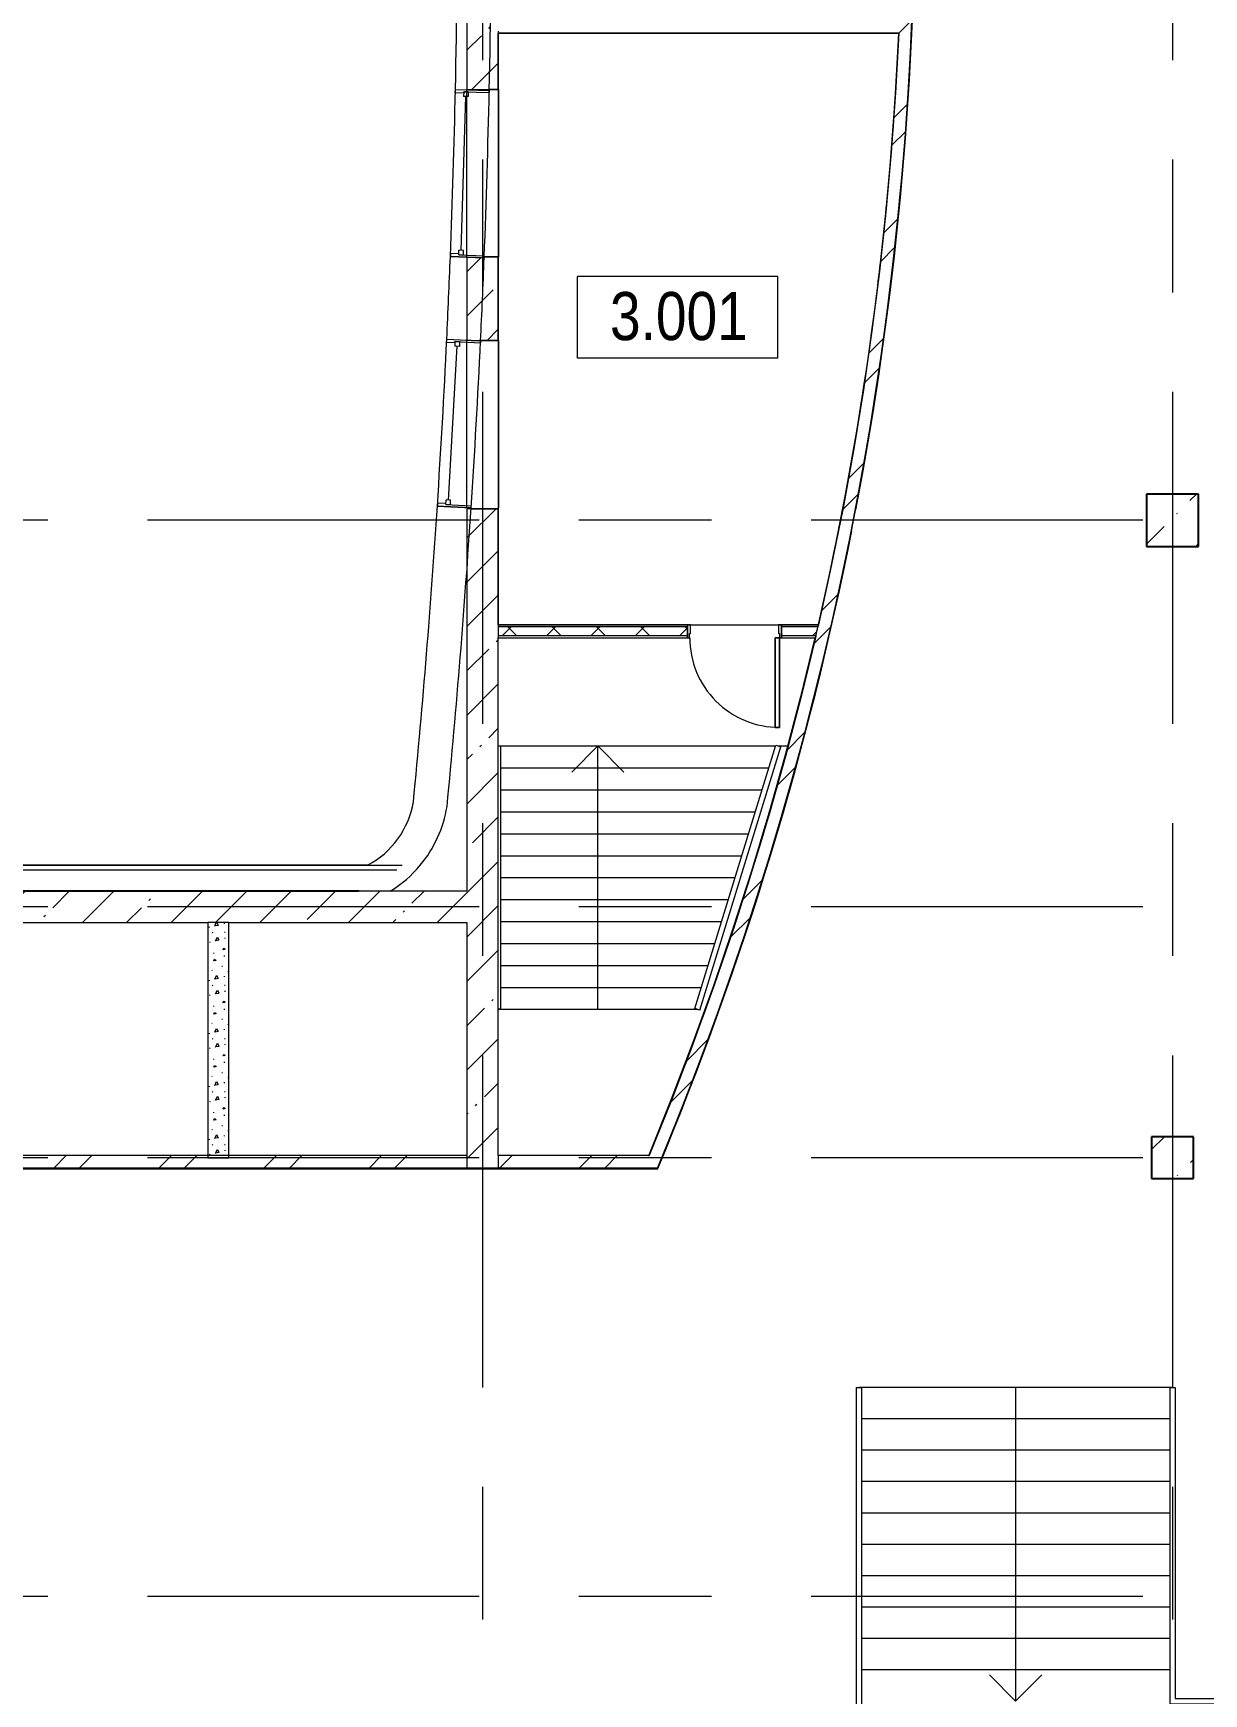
# Model space of a CAD drawing. Header units: millimetres. Extents: x 92932 to 275892, y -43515 to 30371.
# Drawn here: x 124632 to 135832, y -21013 to -5123 of the extents above; entities that cross this region are included whole.
import ezdxf

# ---------------------------------------------------------------- set-up
doc = ezdxf.new("R2010")
doc.units = ezdxf.units.MM
doc.linetypes.add('Осевые', pattern=[6350, 1270, -952.5, 3175, -952.5])
for name, color, linetype, lineweight in [('Двери', 7, 'Continuous', 9), ('Каркас_Импост', 7, 'Continuous', 9), ('Колонны', 7, 'Continuous', 9), ('Колонны-1', 7, 'Continuous', 25), ('Контуры', 7, 'Continuous', 9), ('Линии подступенков-1', 7, 'Continuous', 9), ('Линии свеса', 7, 'Continuous', 9), ('Марки помещений', 7, 'Continuous', 9), ('Общие ребра', 7, 'Continuous', 9), ('Ограждение', 7, 'Continuous', 9), ('Окна', 7, 'Continuous', 9), ('Оси-1', 7, 'Осевые', 9), ('Остекление', 7, 'Continuous', 9), ('Панель', 7, 'Continuous', 9), ('Перекрытия', 7, 'Continuous', 9), ('Поручни', 7, 'Continuous', 9), ('Стены', 7, 'Continuous', 9), ('Стены-1', 7, 'Continuous', 18), ('Стрелки вверх', 7, 'Continuous', 9), ('Штриховка разреза-1', 7, 'Continuous', 9)]:
    doc.layers.add(name, color=color, linetype=linetype, lineweight=lineweight)
doc.styles.add('Arial Narrow_1', font='Arial Narrow.ttf', dxfattribs={"height": 460})
pattern_1 = [(45, (0, 0), (-424.264, 424.264), [600, -100, 20, -100]), (45, (0, 424), (-424.264, 424.264), [])]
pattern_2 = [(45, (0, 0), (-502.8943, 502.8943), []), (45, (0, 762), (-502.8943, 502.8943), [])]

# ---------------------------------------------------------------- blocks, each defined once
blk = doc.blocks.new('Колонна 71 - Колонна 40-55-771042-План 3-го этажа на отм_ _2_700')
at = {"layer": 'Колонны'}
h = blk.add_hatch(dxfattribs=at)
h.set_pattern_fill('FP_9', color=256, style=0, pattern_type=2)
h.set_pattern_definition([(45, (-12600, 29300), (-493.914, 493.914), []), (45, (-12106.1, 29300), (-493.914, 493.914), [873.125, -174.625, 6.706, -167.919])])
h.paths.add_polyline_path([(122682, 19267), (123182, 19267), (123182, 19767), (122682, 19767)], flags=0)
at = {"layer": 'Колонны-1'}
for p, q in [((123182, 19767), (122682, 19767)), ((122682, 19767), (122682, 19267)), ((123182, 19267), (123182, 19767)), ((122682, 19267), (123182, 19267))]:
    blk.add_line(p, q, dxfattribs=at)
blk = doc.blocks.new('Колонна 73 - Колонна 40-55-771084-План 3-го этажа на отм_ _2_700')
at = {"layer": 'Колонны'}
h = blk.add_hatch(dxfattribs=at)
h.set_pattern_fill('FP_3', color=256, style=0, pattern_type=2)
h.set_pattern_definition([(45, (0, 0), (-493.914, 493.914), []), (45, (493.9, 0), (-493.914, 493.914), [873.125, -174.625, 6.706, -167.919])])
h.paths.add_polyline_path([(135332, -16083), (135732, -16083), (135732, -15683), (135332, -15683)], flags=0)
at = {"layer": 'Колонны-1'}
for p, q in [((135732, -15683), (135332, -15683)), ((135332, -15683), (135332, -16083)), ((135732, -16083), (135732, -15683)), ((135332, -16083), (135732, -16083))]:
    blk.add_line(p, q, dxfattribs=at)
blk = doc.blocks.new('Дверь - Однопольная - ДВ2_21х9-6240640-План 3-го этажа на отм_ _2_700')
at = {"layer": 'Двери'}
for p, q in [((-389, 921), (-429, 921)), ((-429, 921), (-429, 62)), ((-389, 62), (-389, 921)), ((-429, 62), (-389, 62))]:
    blk.add_line(p, q, dxfattribs=at)
blk.add_arc((-429, 62), 858, 360, 90, dxfattribs=at)
at = {"layer": 'Каркас_Импост'}
for p, q in [((-430, 62), (-450, 62)), ((-450, 62), (-450, -62)), ((-430, 23), (-430, 62)), ((-420, 23), (-430, 23)), ((-420, -62), (-420, 23)), ((430, 23), (420, 23)), ((420, 23), (420, -62)), ((450, 62), (430, 62)), ((430, 62), (430, 23)), ((450, -62), (450, 62)), ((-450, -62), (-420, -62)), ((420, -62), (450, -62))]:
    blk.add_line(p, q, dxfattribs=at)
at = {"layer": 'Панель'}
for p, q in [((-429, 921), (-389, 921)), ((-429, 62), (-429, 921)), ((-389, 921), (-389, 62)), ((-389, 62), (-429, 62))]:
    blk.add_line(p, q, dxfattribs=at)
blk = doc.blocks.new('Фрамуга - 1600 x 1000 мм-7175188-План 3-го этажа на отм_ _2_700')
at = {"layer": 'Каркас_Импост'}
for p, q in [((-806.35, 162), (-838.1, 162)), ((-806.35, 162), (-806.35, 82.45)), ((730.15, 162), (761.9, 162)), ((730.15, 82.45), (730.15, 162)), ((-819.05, 82.45), (-774.6, 82.45)), ((-819.05, 38), (-819.05, 82.45)), ((-819.05, 82.45), (-806.35, 82.45)), ((-819.05, 82.45), (-819.05, -162)), ((-819.05, 38), (-774.6, 38)), ((-774.6, 38), (-774.6, 82.45)), ((698.4, 38), (698.4, 82.45)), ((742.85, 82.45), (698.4, 82.45)), ((742.85, 38), (698.4, 38)), ((730.15, 82.45), (742.85, 82.45)), ((742.85, 38), (742.85, 82.45)), ((742.85, 82.45), (742.85, -162)), ((-838.1, -162), (-819.05, -162)), ((761.9, -162), (742.85, -162))]:
    blk.add_line(p, q, dxfattribs=at)
at = {"layer": 'Остекление'}
blk.add_line((-774.6, 60.225), (698.4, 60.225), dxfattribs=at)
blk = doc.blocks.new('Ограждение - Ограждение-7227533-План 3-го этажа на отм_ _2_700')
at = {"layer": 'Поручни'}
for p, q in [((130962, -14455), (131737, -11935)), ((131011, -14470), (131786, -11950)), ((131737, -11935), (131786, -11950)), ((131011, -14470), (130962, -14455))]:
    blk.add_line(p, q, dxfattribs=at)
blk = doc.blocks.new('Ограждение - Ограждение-7227537-План 3-го этажа на отм_ _2_700')
at = {"layer": 'Поручни'}
for p, q in [((129082, -11943), (129107, -11943)), ((129107, -14463), (129107, -11943)), ((129107, -14463), (129082, -14463))]:
    blk.add_line(p, q, dxfattribs=at)
blk = doc.blocks.new('Ограждение - Ограждение-7229829-План 3-го этажа на отм_ _2_700')
at = {"layer": 'Поручни'}
for p, q in [((132507, -18083), (132557, -18083)), ((132507, -18083), (132507, -21083)), ((132557, -18083), (132557, -21083)), ((143831, -18671), (143810, -18691)), ((144285, -19994), (143810, -18691)), ((143854, -18662), (143831, -18671)), ((144332, -19977), (143854, -18662)), ((144387, -20276), (144285, -19994)), ((144435, -20258), (144332, -19977)), ((145764, -24057), (144387, -20276)), ((145825, -24078), (144435, -20258)), ((132507, -21083), (132507, -24108)), ((132557, -21083), (132557, -24057)), ((132507, -24108), (135232, -24108)), ((132557, -24057), (135232, -24057)), ((135232, -24057), (135532, -24057)), ((135232, -24108), (135332, -24108)), ((135532, -24057), (137932, -24057)), ((135732, -24108), (137932, -24108)), ((137932, -24057), (138862, -24057)), ((137932, -24108), (138862, -24108)), ((138862, -24057), (139162, -24057)), ((138862, -24108), (139162, -24108)), ((139162, -24057), (141262, -24057)), ((139162, -24108), (141262, -24108)), ((141262, -24057), (145764, -24057)), ((141262, -24108), (145744, -24108)), ((145744, -24108), (145825, -24078))]:
    blk.add_line(p, q, dxfattribs=at)
blk = doc.blocks.new('Ограждение - Ограждение-7229833-План 3-го этажа на отм_ _2_700')
at = {"layer": 'Поручни'}
for p, q in [((135506, -18083), (135557, -18083)), ((135506, -18083), (135506, -21109)), ((135557, -18083), (135557, -21058)), ((135506, -21109), (137932, -21109)), ((135557, -21058), (137932, -21058)), ((137932, -21058), (138862, -21058)), ((137932, -21109), (138862, -21109)), ((138862, -21058), (139162, -21058)), ((138862, -21109), (139162, -21109)), ((139162, -21058), (141262, -21058)), ((139162, -21109), (141262, -21109)), ((141262, -21058), (141288, -21058)), ((141262, -21109), (141297, -21109)), ((141288, -21058), (141458, -20996)), ((141297, -21109), (141523, -21027)), ((141523, -21027), (141510, -20991))]:
    blk.add_line(p, q, dxfattribs=at)
blk = doc.blocks.new('Марка помещения_Р - Марка помещения-4575829-План 3-го этажа на отм_ _2_700')
at = {"layer": 'Марки помещений'}
for p, q in [((-4.79375, -1.95625), (-4.79375, 1.95625)), ((4.79375, 1.95625), (-4.79375, 1.95625)), ((4.79375, -1.95625), (4.79375, 1.95625)), ((4.79375, -1.95625), (-4.79375, -1.95625))]:
    blk.add_line(p, q, dxfattribs=at)

msp = doc.modelspace()

# ---------------------------------------------------------------- hatches: boundary and pattern name
at = {"layer": 'Штриховка разреза-1'}
h = msp.add_hatch(dxfattribs=at)
h.set_pattern_fill('FP_1', color=256, style=0, pattern_type=2)
h.set_pattern_definition(pattern_1)
h.paths.add_polyline_path([(128781.6, -15982.9), (129081.6, -15982.9), (129081.6, -9672.9), (128781.6, -9672.9), (128781.6, -15862.9)], flags=0)
h.paths.add_polyline_path([(129081.6, -8062.9), (129081.6, -7262.9), (128946.8, -7262.9), (128946.6, -7270.7), (128781.6, -7265.7), (128781.6, -8060.7), (128820.7, -8062.9)], flags=0)
h.paths.add_polyline_path([(128781.6, -5662.9), (129081.6, -5662.9), (129081.6, -4082.9), (128781.6, -4082.9)], flags=0)
h.paths.add_polyline_path([(128781.6, -3282.9), (129081.6, -3282.9), (129081.6, -1702.9), (128781.6, -1702.9), (128781.6, -1716.1)], flags=0)
h.paths.add_polyline_path([(129081.6, -102.9), (129081.6, 8617.1), (128781.6, 8617.1), (128781.6, -99.4), (128946.6, -94.4), (128946.8, -102.9)], flags=0)
h = msp.add_hatch(dxfattribs=at)
h.set_pattern_fill('FP_12', color=256, style=0, pattern_type=2)
h.set_pattern_definition(pattern_2)
h.paths.add_polyline_path([(130604.1, -15982.9), (130840.2, -15400.9), (131064.9, -14814.4), (131277.9, -14223.6), (131479.3, -13628.7), (131669, -13029.9), (131870.4, -12341.4), (132012.8, -11821.9), (132166.8, -11213), (132308.8, -10601.2), (132438.8, -9986.8), (132556.7, -9369.9), (132662.4, -8750.8), (132760.9, -8091.3), (132837.2, -7506.9), (132906.2, -6882.7), (132963, -6257.2), (133007.4, -5630.7), (133042.7, -4903.7), (133059.3, -4375.7), (133066.7, -3747.7), (133061.8, -3119.7), (133044.5, -2491.9), (133014.9, -1864.5), (132973, -1237.9), (132918.7, -612.2), (132852.2, 12.4), (132773.4, 635.4), (132682.3, 1256.9), (132579.1, 1876.4), (132455.3, 2534), (132336.1, 3108.7), (132196.5, 3721.1), (132044.9, 4330.5), (131881.4, 4936.9), (131705.9, 5540), (131518.7, 6139.5), (131302.2, 6784.1), (131109, 7326.8), (130886.7, 7914.2), (130644.6, 8517.1), (130514.7, 8517.1), (130523, 8497.1), (130740.8, 7957.6), (130948.7, 7414.3), (131174.9, 6784.1), (131334.5, 6316.6), (131512.3, 5762.6), (131679.9, 5205.5), (131837.3, 4645.4), (131984.4, 4082.6), (132150, 3392.1), (132271.5, 2836.8), (132383, 2279.5), (132484.5, 1720.2), (132576, 1159.2), (132657.5, 596.7), (132729, 32.8), (132790.3, -532.3), (132841.6, -1098.4), (132885.5, -1716.1), (132919.1, -2357.9), (132936.8, -2885.7), (132945.6, -3413.8), (132945.7, -3941.9), (132937.1, -4470), (132914.2, -5122.9), (132883.2, -5694), (132842, -6264.5), (132790.5, -6834.1), (132728.8, -7402.7), (132639.3, -8091.3), (132574.7, -8536.2), (132482.4, -9100.7), (132380, -9663.4), (132267.5, -10224.2), (132116, -10907.9), (131979.5, -11470.5), (131832.7, -12030.5), (131675.8, -12587.7), (131508.8, -13142), (131331.7, -13693.2), (131144.6, -14241), (130947.6, -14785.4), (130740.7, -15326), (130474.1, -15982.9)], flags=0)
h = msp.add_hatch(dxfattribs=at)
h.set_pattern_fill('FP_2', color=256, style=0, pattern_type=2)
h.set_pattern_definition([(45, (0, 0), (-212.13203, 212.13203), []), (135, (0, 0), (-212.13203, -212.13203), [])])
h.paths.add_polyline_path([(129981.3, -10887.9), (130892.1, -10887.9), (130892.1, -10802.9), (129081.6, -10802.9), (129081.6, -10887.9)], flags=0)
h.paths.add_polyline_path([(132120.7, -10887.9), (132140.3, -10802.9), (131792.1, -10802.9), (131792.1, -10887.9)], flags=0)
h = msp.add_hatch(dxfattribs=at)
h.set_pattern_fill('FP_1', color=256, style=0, pattern_type=2)
h.set_pattern_definition(pattern_1)
h.paths.add_polyline_path([(126502.1, -13632.9), (128781.6, -13632.9), (128781.6, -13332.9), (106381.6, -13332.9), (106381.6, -13632.9), (126433.2, -13632.9)], flags=0)
h = msp.add_hatch(dxfattribs=at)
h.set_pattern_fill('FP_19', color=256, style=0, pattern_type=2)
h.set_pattern_definition([(315, (203.2, 20.32), (507.9997, 0), [7.184, -711.236]), (63.435, (279.4, 76.2), (-0.0009, 508.0002), [11.359, -1124.563]), (90, (121.9, 60.96), (-508, 508), [10.16, -497.84]), (315, (0, 127), (507.9997, 0), [7.184, -711.236]), (270, (330.2, 40.64), (508, -508), [6.706, -501.294]), (270, (213.36, 386.1), (508, -508), [6.706, -501.294]), (45, (284.48, 441.96), (0, 507.9997), [7.184, -711.236]), (90, (182.9, 182.9), (-508, 508), [6.706, -501.294]), (90, (121.9, 259.1), (-508, 508), [6.706, -501.294]), (270, (279.4, 238.76), (508, -508), [6.706, -501.294]), (45, (127, 426.72), (0, 507.9997), [7.184, -711.236]), (45, (20.32, 284.48), (0, 507.9997), [7.184, -711.236]), (270, (10.16, 492.76), (508, -508), [6.706, -501.294]), (315, (335.28, 406.4), (507.9997, 0), [7.184, -711.236]), (90, (477.5, 71.1), (-508, 508), [6.706, -501.294]), (315, (355.6, 137.16), (507.9997, 0), [7.184, -711.236]), (90, (477.5, 264.16), (-508, 508), [10.16, -497.84]), (90, (482.6, 436.9), (-508, 508), [6.706, -501.294]), (90, (375.9, 294.64), (-508, 508), [6.706, -501.294]), (315, (360.68, 497.84), (507.9997, 0), [7.184, -711.236]), (0, (477.5, 497.84), (508, 508), [6.706, -501.294]), (315, (91.44, 508), (507.9997, 0), [7.184, -711.236]), (270, (233.7, 132.1), (508, -508), [6.706, -501.294]), (0, (452.1, 172.7), (508, 508), [6.706, -501.294]), (56.31, (274.32, 5.08), (507.99879, 1016.00085), [18.316, -1813.304]), (315, (284.48, 20.32), (507.9997, 0), [14.368, -704.052]), (194.036, (294.64, 10.16), (-1524.00192, -507.99336), [20.945, -2073.593]), (60.255, (30.48, 45.72), (508.00199, 1015.99946), [40.956, -4054.671]), (293.199, (50.8, 81.28), (508.006508, -1015.996307), [38.688, -3830.124]), (180, (66.04, 45.7), (-508, -508), [35.56, -472.44]), (63.435, (20.32, 213.36), (-0.0009, 508.0002), [22.718, -1113.204]), (315, (30.48, 233.68), (507.9997, 0), [14.368, -704.052]), (206.565, (40.64, 223.52), (-508.00066, -508.0002), [22.718, -1113.204]), (66.801, (386.08, 50.8), (1016.01901, 2539.993042), [38.688, -3830.124]), (296.565, (401.32, 86.36), (508.0002, -508.00066), [34.078, -1101.845]), (189.462, (416.56, 55.88), (-2540.002556, -507.985985), [30.901, -3059.143]), (82.875, (203.2, 248.92), (-0.000517, 507.999884), [40.956, -4054.671]), (315, (208.28, 289.56), (507.9997, 0), [35.921, -682.5]), (206.565, (233.68, 264.16), (-508.00066, -508.0002), [34.078, -1101.845]), (71.565, (375.92, 223.52), (0.00014, 507.99998), [16.064, -1590.373]), (326.31, (381, 238.76), (1016.00085, -507.99879), [18.316, -1813.304]), (194.036, (396.24, 228.6), (-1524.00192, -507.99336), [20.945, -2073.593]), (60.255, (167.64, 472.44), (508.00199, 1015.99946), [40.956, -4054.671]), (288.435, (187.96, 508), (508.0012, -1015.99951), [32.129, -1574.308]), (189.462, (198.12, 477.52), (-2540.002556, -507.985985), [30.901, -3059.143]), (63.435, (40.64, 411.48), (-0.0009, 508.0002), [34.078, -1101.845]), (296.565, (55.88, 441.96), (508.0002, -508.00066), [34.078, -1101.845]), (180, (71.1, 411.5), (-508, -508), [30.48, -477.52]), (56.31, (106.68, 320.04), (507.99879, 1016.00085), [18.316, -1813.304]), (326.31, (116.84, 335.28), (1016.00085, -507.99879), [18.316, -1813.304]), (191.31, (132.08, 325.12), (-2031.99947, -508.00241), [25.903, -2564.399]), (63.435, (279.4, 365.76), (-0.0009, 508.0002), [22.718, -1113.204]), (326.31, (289.56, 386.08), (1016.00085, -507.99879), [18.316, -1813.304]), (201.801, (304.8, 375.92), (-1016.00392, -507.992605), [27.357, -2708.307]), (60.255, (391.16, 416.56), (508.00199, 1015.99946), [40.956, -4054.671]), (288.435, (411.48, 452.12), (508.0012, -1015.99951), [32.129, -1574.308]), (189.462, (421.64, 421.64), (-2540.002556, -507.985985), [30.901, -3059.143]), (56.31, (462.28, 330.2), (507.99879, 1016.00085), [18.316, -1813.304]), (315, (472.44, 345.44), (507.9997, 0), [14.368, -704.052]), (194.036, (482.6, 335.28), (-1524.00192, -507.99336), [20.945, -2073.593])])
h.paths.add_polyline_path([(126302.1, -15882.9), (126502.1, -15882.9), (126502.1, -13632.9), (126302.1, -13632.9), (126302.1, -14466.4)], flags=0)
h = msp.add_hatch(dxfattribs=at)
h.set_pattern_fill('FP_12', color=256, style=0, pattern_type=2)
h.set_pattern_definition(pattern_2)
h.paths.add_polyline_path([(129081.6, -15982.9), (130474.1, -15982.9), (130524.1, -15862.9), (129081.6, -15862.9)], flags=0)
h.paths.add_polyline_path([(128781.6, -15982.9), (128781.6, -15862.9), (120031.6, -15862.9), (120031.6, -15982.9), (126433.2, -15982.9)], flags=0)

# ---------------------------------------------------------------- linework, layer by layer
at = {"layer": 'Контуры'}
for p, q in [((129081.6, -11942.9), (131734.6, -11942.9)), ((129081.6, -14462.9), (130986.6, -14462.9)), ((135531.6, -18082.9), (132531.6, -18082.9))]:
    msp.add_line(p, q, dxfattribs=at)
at = {"layer": 'Линии подступенков-1'}
for p, q in [((129107.4, -12152.9), (131670, -12152.9)), ((129107.4, -12362.9), (131605.5, -12362.9)), ((129107.4, -12572.9), (131540.9, -12572.9)), ((129107.4, -12782.9), (131476.3, -12782.9)), ((129107.4, -12992.9), (131411.7, -12992.9)), ((129107.4, -13202.9), (131347.1, -13202.9)), ((129107.4, -13412.9), (131282.5, -13412.9)), ((129107.4, -13622.9), (131218, -13622.9)), ((129107.4, -13832.9), (131153.4, -13832.9)), ((129107.4, -14042.9), (131088.8, -14042.9)), ((129107.4, -14252.9), (131024.2, -14252.9)), ((129081.6, -14462.9), (130986.6, -14462.9)), ((135531.6, -18082.9), (132531.6, -18082.9)), ((135505.8, -18382.9), (132557.4, -18382.9)), ((135505.8, -18682.9), (132557.4, -18682.9)), ((135505.8, -18982.9), (132557.4, -18982.9)), ((135505.8, -19282.9), (132557.4, -19282.9)), ((135505.8, -19582.9), (132557.4, -19582.9)), ((135505.8, -19882.9), (132557.4, -19882.9)), ((135505.8, -20182.9), (132557.4, -20182.9)), ((135505.8, -20482.9), (132557.4, -20482.9)), ((135505.8, -20782.9), (132557.4, -20782.9))]:
    msp.add_line(p, q, dxfattribs=at)
at = {"layer": 'Линии свеса'}
for p, q in [((129107.4, -12152.9), (131670, -12152.9)), ((129107.4, -12362.9), (131605.5, -12362.9)), ((129107.4, -12572.9), (131540.9, -12572.9)), ((129107.4, -12782.9), (131476.3, -12782.9)), ((129107.4, -12992.9), (131411.7, -12992.9)), ((129107.4, -13202.9), (131347.1, -13202.9)), ((129107.4, -13412.9), (131282.5, -13412.9)), ((129107.4, -13622.9), (131218, -13622.9)), ((129107.4, -13832.9), (131153.4, -13832.9)), ((129107.4, -14042.9), (131088.8, -14042.9)), ((129107.4, -14252.9), (131024.2, -14252.9)), ((135505.8, -18382.9), (132557.4, -18382.9)), ((135505.8, -18682.9), (132557.4, -18682.9)), ((135505.8, -18982.9), (132557.4, -18982.9)), ((135505.8, -19282.9), (132557.4, -19282.9)), ((135505.8, -19582.9), (132557.4, -19582.9)), ((135505.8, -19882.9), (132557.4, -19882.9)), ((135505.8, -20182.9), (132557.4, -20182.9)), ((135505.8, -20482.9), (132557.4, -20482.9)), ((135505.8, -20782.9), (132557.4, -20782.9))]:
    msp.add_line(p, q, dxfattribs=at)
at = {"layer": 'Общие ребра'}
for p, q in [((129081.6, -5102.9), (129081.6, -5122.9)), ((129081.6, -5662.9), (129081.6, -5122.9)), ((129081.6, -5122.9), (129081.6, -5662.9)), ((129081.6, -8062.9), (129081.6, -7262.9)), ((129081.6, -7262.9), (129081.6, -8062.9)), ((129081.6, -10782.9), (129081.6, -9672.9)), ((129081.6, -9672.9), (129081.6, -10782.9)), ((129081.6, -10782.9), (129081.6, -10802.9)), ((130892.1, -10802.9), (129081.6, -10802.9)), ((129081.6, -10802.9), (129081.6, -10887.9)), ((130892.1, -10782.9), (129083.6, -10782.9)), ((132142.8, -10782.9), (131792.1, -10782.9)), ((132140.3, -10802.9), (131792.1, -10802.9)), ((132140.3, -10802.9), (132144.9, -10782.9)), ((132144.9, -10782.9), (132140.3, -10802.9)), ((130892.1, -10887.9), (129081.6, -10887.9)), ((129081.6, -10887.9), (129081.6, -10907.9)), ((129081.6, -10907.9), (130892.1, -10907.9)), ((132120.7, -10887.9), (131792.1, -10887.9)), ((131792.1, -10907.9), (132110.9, -10907.9)), ((132116, -10907.9), (132120.7, -10887.9)), ((132120.7, -10887.9), (132116, -10907.9)), ((128160.5, -13085.9), (108240.9, -13085.9)), ((128110.9, -13130.9), (108240.9, -13130.9)), ((127750.1, -13330.9), (108240.9, -13330.9)), ((128048.3, -13332.9), (108240.9, -13332.9)), ((108240.9, -13332.9), (127743.8, -13332.9)), ((126502.1, -13632.9), (126302.1, -13632.9)), ((128781.6, -15862.9), (128781.6, -15982.9)), ((129081.6, -15862.9), (129081.6, -15982.9)), ((130518.6, -15862.9), (129083.6, -15862.9)), ((123006.6, -15982.9), (128781.6, -15982.9)), ((128781.6, -15982.9), (123006.6, -15982.9)), ((129081.6, -15982.9), (130474.1, -15982.9)), ((130474.1, -15982.9), (129081.6, -15982.9))]:
    msp.add_line(p, q, dxfattribs=at)
at = {"layer": 'Общие ребра', "flags": 128}
msp.add_lwpolyline([(132914.2, -5122.9), (132883.2, -5694), (132842, -6264.5), (132790.5, -6834.1), (132728.8, -7402.7), (132656.8, -7970.2), (132574.7, -8536.2), (132482.4, -9100.7), (132380, -9663.4), (132267.5, -10224.2), (132144.9, -10782.9)], dxfattribs=at)
at = {"layer": 'Общие ребра'}
for centre, radius, start, end in [((101124.8, -3684.1), 31822, 347.11018, 357.40863), ((101124.8, -3684.1), 31822, 346.91616, 347.07324), ((101161.2, -3692.5), 31784.6, 346.91605, 347.0733)]:
    msp.add_arc(centre, radius, start, end, dxfattribs=at)
at = {"layer": 'Оси-1'}
for p, q in [((128931.6, 25417.1), (128931.6, -41737.8)), ((135531.6, 25417.1), (135531.6, -41737.8)), ((150171.6, -9782.9), (92932.1, -9782.9)), ((150171.6, -13482.9), (92932.1, -13482.9)), ((150171.6, -15882.9), (92932.1, -15882.9)), ((150171.6, -20082.9), (92932.1, -20082.9))]:
    msp.add_line(p, q, dxfattribs=at)
at = {"layer": 'Перекрытия'}
for p, q in [((132914.2, -5122.9), (129081.6, -5122.9)), ((129081.6, -5122.9), (129081.6, -10782.9)), ((129081.6, -10782.9), (132144.9, -10782.9)), ((129081.6, -11942.9), (131734.6, -11942.9)), ((131761.6, -11942.9), (131850.5, -11942.9))]:
    msp.add_line(p, q, dxfattribs=at)
for start, end in [(356.31822, 357.40863), (355.2269, 355.9592), (354.13426, 354.79969), (353.0396, 353.68157), (351.94156, 352.57726), (350.83725, 351.47922), (349.71913, 350.38456), (348.5596, 349.29192), (347.11018, 348.2006)]:
    msp.add_arc((101124.8, -3684.1), 31822, start, end, dxfattribs=at)
at = {"layer": 'Стены'}
for p, q in [((128671.3, -5661.7), (128995.1, -5671.5)), ((128671.3, -5661.7), (128995.1, -5671.5)), ((128781.6, -7265.7), (128781.6, -5665)), ((129081.6, -5662.9), (128995.3, -5662.9)), ((129083.6, -5662.9), (129081.6, -5662.9)), ((129083.6, -5662.9), (129083.6, -7262.9)), ((128946.6, -7270.7), (128622.8, -7260.9)), ((128622.8, -7260.9), (128946.6, -7270.7)), ((128781.6, -7265.7), (128946.6, -7270.7)), ((128946.6, -7270.7), (128946.8, -7262.9)), ((128946.8, -7262.9), (129081.6, -7262.9)), ((129083.6, -7262.9), (129081.6, -7262.9)), ((128588.5, -8049.8), (128912, -8068)), ((128588.5, -8049.8), (128912, -8068)), ((128781.6, -9663.2), (128781.6, -8060.7)), ((128820.7, -8062.9), (128781.6, -8060.7)), ((129081.6, -8062.9), (128912.3, -8062.9)), ((129083.6, -8062.9), (129081.6, -8062.9)), ((129083.6, -8062.9), (129083.6, -9662.9)), ((128821.8, -9665.5), (128498.3, -9647.2)), ((128498.3, -9647.2), (128821.8, -9665.5)), ((128821.3, -9672.9), (129081.6, -9672.9)), ((129081.6, -9662.9), (129081.6, -9672.9)), ((129083.6, -9662.9), (129081.6, -9662.9)), ((129081.6, -15982.9), (128781.6, -15982.9))]:
    msp.add_line(p, q, dxfattribs=at)
for centre, radius, start, end in [((37041.6, -3682.9), 91651, 358.762864, 1.237535), ((37041.6, -3682.9), 91975, 358.761102, 1.239297), ((37041.6, -3682.9), 91651, 357.762609, 358.762864), ((37041.6, -3682.9), 91975, 357.769277, 358.761102), ((37041.6, -3682.9), 91651, 357.268997, 357.762609), ((37041.6, -3682.9), 91975, 357.267235, 357.764371), ((37041.6, -3682.9), 91651, 356.268741, 357.268997), ((37041.6, -3682.9), 91975, 356.270503, 357.267235), ((37041.6, -3682.9), 91651, 354.492793, 356.268741), ((37041.6, -3682.9), 91975, 354.485887, 356.270503), ((127433.8, -12334.9), 848, 297.96464, 350.23341), ((127433.8, -12334.9), 1172, 320.27714, 350.86938)]:
    msp.add_arc(centre, radius, start, end, dxfattribs=at)
at = {"layer": 'Стены-1'}
for p, q in [((128781.6, -4082.9), (128781.6, -5662.9)), ((129081.6, -5122.9), (132914.2, -5122.9)), ((129083.6, -5122.9), (129081.6, -5122.9)), ((129083.6, -5662.9), (129083.6, -5124.9)), ((132914.2, -5122.9), (132912.2, -5122.9)), ((128781.6, -5662.9), (129081.6, -5662.9)), ((129081.6, -5662.9), (129083.6, -5662.9)), ((128781.6, -7265.7), (128781.6, -8060.7)), ((128946.6, -7270.7), (128781.6, -7265.7)), ((128946.8, -7262.9), (128946.6, -7270.7)), ((129081.6, -7262.9), (128946.8, -7262.9)), ((129083.6, -7262.9), (129081.6, -7262.9)), ((129083.6, -8062.9), (129083.6, -7262.9)), ((128781.6, -8060.7), (128820.7, -8062.9)), ((128820.7, -8062.9), (129081.6, -8062.9)), ((129081.6, -8062.9), (129083.6, -8062.9)), ((128781.6, -9672.9), (128781.6, -13332.9)), ((129081.6, -9672.9), (128781.6, -9672.9)), ((129081.6, -9662.9), (129081.6, -9672.9)), ((129083.6, -9662.9), (129081.6, -9662.9)), ((129083.6, -10780.9), (129083.6, -9662.9)), ((132500.4, -9683.3), (132503.4, -9683.8)), ((132464.4, -9884.2), (132461.4, -9883.6)), ((129083.6, -10782.9), (129081.6, -10782.9)), ((129081.6, -10782.9), (129083.6, -10782.9)), ((130892.1, -10907.9), (130892.1, -10782.9)), ((131792.1, -10782.9), (131792.1, -10907.9)), ((132144.9, -10782.9), (132142.8, -10782.9)), ((132142.8, -10782.9), (132144.9, -10782.9)), ((129081.6, -15862.9), (129081.6, -10907.9)), ((132110.9, -10907.9), (132116, -10907.9)), ((132116, -10907.9), (132110.9, -10907.9)), ((127831.5, -13083.9), (108240.9, -13083.9)), ((128781.6, -13332.9), (128048.3, -13332.9)), ((120031.6, -13632.9), (126302.1, -13632.9)), ((126302.1, -13632.9), (126302.1, -15882.9)), ((126502.1, -13632.9), (128781.6, -13632.9)), ((126502.1, -15882.9), (126502.1, -13632.9)), ((128781.6, -13632.9), (128781.6, -15862.9)), ((128781.6, -15862.9), (120031.6, -15862.9)), ((126302.1, -15882.9), (126502.1, -15882.9)), ((129083.6, -15862.9), (129081.6, -15862.9)), ((130524.1, -15862.9), (130518.6, -15862.9)), ((130518.6, -15862.9), (130524.1, -15862.9)), ((123006.6, -15987.9), (130602, -15987.9)), ((130474.1, -15982.9), (130604.1, -15982.9)), ((130604.1, -15982.9), (130474.1, -15982.9)), ((130602, -15987.9), (130607.5, -15987.9))]:
    msp.add_line(p, q, dxfattribs=at)
at = {"layer": 'Стены-1', "flags": 128}
for points in [[(132912.1, -5124.9), (132877.1, -5759), (132829.3, -6392.2), (132769, -7024.4), (132696, -7655.3), (132610.5, -8284.6), (132512.4, -8912), (132401.8, -9537.4), (132278.8, -10160.4), (132143.3, -10780.9)], [(132459.5, -9883.2), (132341.6, -10451.7), (132213.5, -11017.9), (132075, -11581.7), (131926.4, -12142.9), (131767.6, -12701.4), (131598.6, -13256.8), (131419.6, -13809.1), (131230.6, -14358), (131031.6, -14903.4), (130822.8, -15445.1), (130604.1, -15982.9)], [(132110.4, -10909.9), (131974, -11471.6), (131827.4, -12030.8), (131670.7, -12587.3), (131503.9, -13140.8), (131327.1, -13691.2), (131140.3, -14238.3), (130943.6, -14781.9), (130737, -15321.8), (130520.7, -15857.9)], [(132116, -10907.9), (131979.5, -11470.5), (131832.7, -12030.5), (131675.8, -12587.7), (131508.8, -13142), (131331.7, -13693.2), (131144.6, -14241), (130947.6, -14785.4), (130740.7, -15326), (130524.1, -15862.9)]]:
    msp.add_lwpolyline(points, dxfattribs=at)
at = {"layer": 'Стены-1'}
for centre, radius, start, end in [((101124.8, -3684.1), 31942, 337.35415, 22.41767), ((101124.8, -3684.1), 31942, 349.17549, 10.8292), ((101124.8, -3684.1), 31947, 349.17549, 10.8292), ((101124.8, -3684.1), 31942, 348.80939, 349.17549), ((101124.8, -3684.1), 31944, 348.80939, 349.17549), ((101124.8, -3684.1), 31947, 337.34817, 348.80939), ((101124.8, -3684.1), 31822, 337.49804, 346.87919), ((127433.8, -12334.9), 1172, 301.62215, 320.27714)]:
    msp.add_arc(centre, radius, start, end, dxfattribs=at)
at = {"layer": 'Стрелки вверх'}
for p, q in [((130034.1, -11942.9), (129784.1, -12192.9)), ((130034.1, -12152.9), (130034.1, -11942.9)), ((130034.1, -11942.9), (130284.1, -12192.9)), ((130034.1, -12362.9), (130034.1, -12152.9)), ((130034.1, -12572.9), (130034.1, -12362.9)), ((130034.1, -12782.9), (130034.1, -12572.9)), ((130034.1, -12992.9), (130034.1, -12782.9)), ((130034.1, -13202.9), (130034.1, -12992.9)), ((130034.1, -13412.9), (130034.1, -13202.9)), ((130034.1, -13622.9), (130034.1, -13412.9)), ((130034.1, -13832.9), (130034.1, -13622.9)), ((130034.1, -14042.9), (130034.1, -13832.9)), ((130034.1, -14252.9), (130034.1, -14042.9)), ((130034.1, -14462.9), (130034.1, -14252.9)), ((134031.6, -18082.9), (134031.6, -18382.9)), ((134031.6, -18382.9), (134031.6, -18682.9)), ((134031.6, -18682.9), (134031.6, -18982.9)), ((134031.6, -18982.9), (134031.6, -19282.9)), ((134031.6, -19282.9), (134031.6, -19582.9)), ((134031.6, -19582.9), (134031.6, -19882.9)), ((134031.6, -19882.9), (134031.6, -20182.9)), ((134031.6, -20182.9), (134031.6, -20482.9)), ((134031.6, -20482.9), (134031.6, -20782.9)), ((134031.6, -20782.9), (134031.6, -21082.9)), ((134031.6, -21082.9), (133781.6, -20832.9)), ((134031.6, -21082.9), (134281.6, -20832.9))]:
    msp.add_line(p, q, dxfattribs=at)

# ---------------------------------------------------------------- block references
at = {"layer": 'Двери', "rotation": 180}
msp.add_blockref('Дверь - Однопольная - ДВ2_21х9-6240640-План 3-го этажа на отм_ _2_700', (131342.1, -10845.4), dxfattribs=at)
at = {"layer": 'Колонны'}
for name, p in [('Колонна 71 - Колонна 40-55-771042-План 3-го этажа на отм_ _2_700', (12600, -29300)), ('Колонна 73 - Колонна 40-55-771084-План 3-го этажа на отм_ _2_700', (0, 0))]:
    msp.add_blockref(name, p, dxfattribs=at)
at = {"layer": 'Марки помещений', "xscale": 199.9999999999999, "yscale": 199.9999999999999, "zscale": 199.9999999999999}
msp.add_blockref('Марка помещения_Р - Марка помещения-4575829-План 3-го этажа на отм_ _2_700', (130798.1, -7841.4), dxfattribs=at)
at = {"layer": 'Ограждение'}
for name in ['Ограждение - Ограждение-7227537-План 3-го этажа на отм_ _2_700', 'Ограждение - Ограждение-7227533-План 3-го этажа на отм_ _2_700', 'Ограждение - Ограждение-7229829-План 3-го этажа на отм_ _2_700', 'Ограждение - Ограждение-7229833-План 3-го этажа на отм_ _2_700']:
    msp.add_blockref(name, (0, 0), dxfattribs=at)
at = {"layer": 'Окна'}
for p, rotation in [((128810.1, -6428.1), 88.26273656128005), ((128707.3, -8819.6), 86.76886888029328)]:
    msp.add_blockref('Фрамуга - 1600 x 1000 мм-7175188-План 3-го этажа на отм_ _2_700', p, dxfattribs=dict(at, rotation=rotation))

# ---------------------------------------------------------------- texts
at = {"layer": 'Марки помещений', "insert": (130150.2, -7599.5), "char_height": 460, "width": 1587.341, "attachment_point": 1, "style": 'Arial Narrow_1'}
msp.add_mtext('3.001', dxfattribs=at)

doc.saveas('drawing.dxf')
